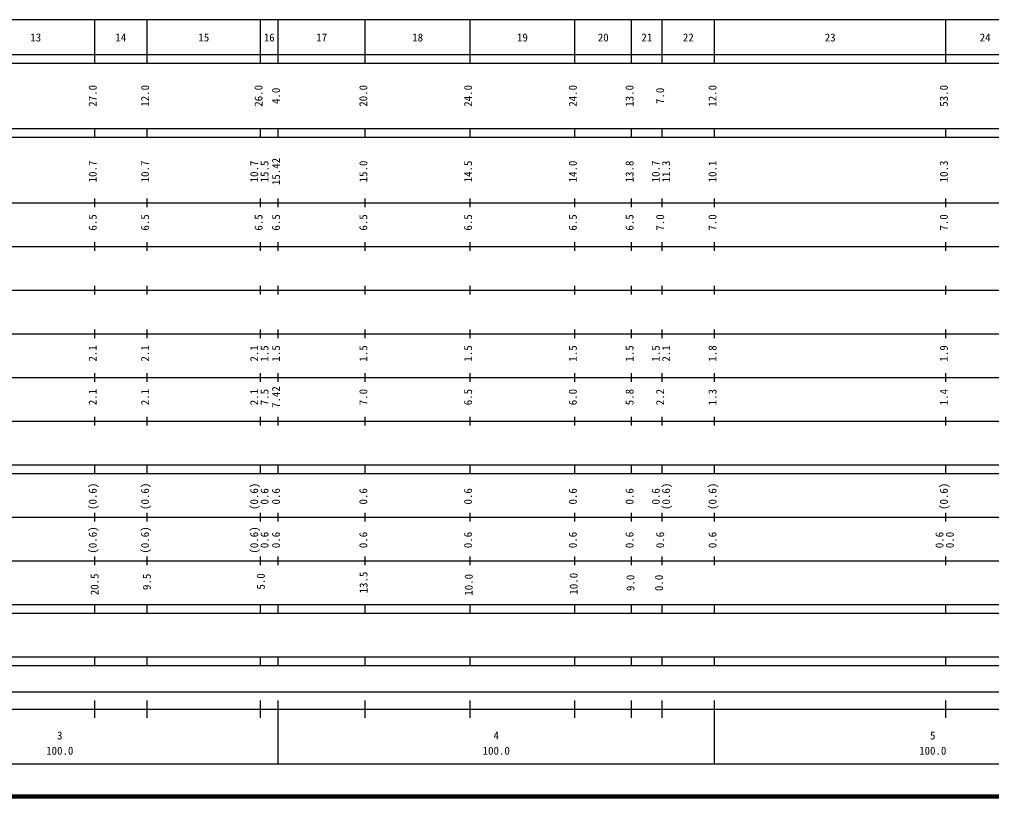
# Model space of a CAD drawing. Units: millimetres on the paper, enlarged 1000 times. Extents: x 40000 to 680000, y 20000 to 380000.
# Drawn here: x 308764 to 531468, y 20000 to 198000 of the extents above; entities that cross this region are included whole.
import ezdxf
from ezdxf.enums import TextEntityAlignment as Align

# ---------------------------------------------------------------- set-up
doc = ezdxf.new("R2010")
doc.units = ezdxf.units.MM
doc.header["$LTSCALE"] = 1000
doc.layers.add('M-TTL', color=2, linetype='Continuous', lineweight=140)
doc.layers.add('M-TTL-BAND', color=7, linetype='Continuous', lineweight=25)
doc.styles.add('ＭＳ ゴシック', font='')
doc.styles.get('ＭＳ ゴシック').set_extended_font_data('MS Gothic')

msp = doc.modelspace()

# ---------------------------------------------------------------- linework, layer by layer
at = {"layer": 'M-TTL'}
msp.add_line((40000, 20000), (680000, 20000), dxfattribs=at)
at = {"layer": 'M-TTL-BAND'}
for p, q in [((68000, 198000), (579000, 198000)), ((326000, 188000), (326000, 198000)), ((338000, 188000), (338000, 198000)), ((364000, 188000), (364000, 198000)), ((368000, 188000), (368000, 198000)), ((388000, 188000), (388000, 198000)), ((412000, 188000), (412000, 198000)), ((436000, 188000), (436000, 198000)), ((449000, 188000), (449000, 198000)), ((456000, 188000), (456000, 198000)), ((468000, 188000), (468000, 198000)), ((521000, 188000), (521000, 198000)), ((40000, 190000), (579000, 190000)), ((40000, 188000), (579000, 188000)), ((40000, 173000), (579000, 173000)), ((326000, 171000), (326000, 173000)), ((338000, 171000), (338000, 173000)), ((364000, 171000), (364000, 173000)), ((368000, 171000), (368000, 173000)), ((388000, 171000), (388000, 173000)), ((412000, 171000), (412000, 173000)), ((436000, 171000), (436000, 173000)), ((449000, 171000), (449000, 173000)), ((456000, 171000), (456000, 173000)), ((468000, 171000), (468000, 173000)), ((521000, 171000), (521000, 173000)), ((40000, 171000), (579000, 171000)), ((40000, 156000), (579000, 156000)), ((326000, 155000), (326000, 157000)), ((338000, 155000), (338000, 157000)), ((364000, 155000), (364000, 157000)), ((368000, 155000), (368000, 157000)), ((388000, 155000), (388000, 157000)), ((412000, 155000), (412000, 157000)), ((436000, 155000), (436000, 157000)), ((449000, 155000), (449000, 157000)), ((456000, 155000), (456000, 157000)), ((468000, 155000), (468000, 157000)), ((521000, 155000), (521000, 157000)), ((326000, 145000), (326000, 147000)), ((338000, 145000), (338000, 147000)), ((364000, 145000), (364000, 147000)), ((368000, 145000), (368000, 147000)), ((388000, 145000), (388000, 147000)), ((412000, 145000), (412000, 147000)), ((436000, 145000), (436000, 147000)), ((449000, 145000), (449000, 147000)), ((456000, 145000), (456000, 147000)), ((468000, 145000), (468000, 147000)), ((521000, 145000), (521000, 147000)), ((46000, 146000), (579000, 146000)), ((52000, 136000), (579000, 136000)), ((326000, 135000), (326000, 137000)), ((338000, 135000), (338000, 137000)), ((364000, 135000), (364000, 137000)), ((368000, 135000), (368000, 137000)), ((388000, 135000), (388000, 137000)), ((412000, 135000), (412000, 137000)), ((436000, 135000), (436000, 137000)), ((449000, 135000), (449000, 137000)), ((456000, 135000), (456000, 137000)), ((468000, 135000), (468000, 137000)), ((521000, 135000), (521000, 137000)), ((326000, 125000), (326000, 127000)), ((338000, 125000), (338000, 127000)), ((364000, 125000), (364000, 127000)), ((368000, 125000), (368000, 127000)), ((388000, 125000), (388000, 127000)), ((412000, 125000), (412000, 127000)), ((436000, 125000), (436000, 127000)), ((449000, 125000), (449000, 127000)), ((456000, 125000), (456000, 127000)), ((468000, 125000), (468000, 127000)), ((521000, 125000), (521000, 127000)), ((46000, 126000), (579000, 126000)), ((52000, 116000), (579000, 116000)), ((326000, 115000), (326000, 117000)), ((338000, 115000), (338000, 117000)), ((364000, 115000), (364000, 117000)), ((368000, 115000), (368000, 117000)), ((388000, 115000), (388000, 117000)), ((412000, 115000), (412000, 117000)), ((436000, 115000), (436000, 117000)), ((449000, 115000), (449000, 117000)), ((456000, 115000), (456000, 117000)), ((468000, 115000), (468000, 117000)), ((521000, 115000), (521000, 117000)), ((326000, 105000), (326000, 107000)), ((338000, 105000), (338000, 107000)), ((364000, 105000), (364000, 107000)), ((368000, 105000), (368000, 107000)), ((388000, 105000), (388000, 107000)), ((412000, 105000), (412000, 107000)), ((436000, 105000), (436000, 107000)), ((449000, 105000), (449000, 107000)), ((456000, 105000), (456000, 107000)), ((468000, 105000), (468000, 107000)), ((521000, 105000), (521000, 107000)), ((46000, 106000), (579000, 106000)), ((40000, 96000), (579000, 96000)), ((326000, 94000), (326000, 96000)), ((338000, 94000), (338000, 96000)), ((364000, 94000), (364000, 96000)), ((368000, 94000), (368000, 96000)), ((388000, 94000), (388000, 96000)), ((412000, 94000), (412000, 96000)), ((436000, 94000), (436000, 96000)), ((449000, 94000), (449000, 96000)), ((456000, 94000), (456000, 96000)), ((468000, 94000), (468000, 96000)), ((521000, 94000), (521000, 96000)), ((40000, 94000), (579000, 94000)), ((326000, 83000), (326000, 85000)), ((338000, 83000), (338000, 85000)), ((364000, 83000), (364000, 85000)), ((368000, 83000), (368000, 85000)), ((388000, 83000), (388000, 85000)), ((412000, 83000), (412000, 85000)), ((436000, 83000), (436000, 85000)), ((449000, 83000), (449000, 85000)), ((456000, 83000), (456000, 85000)), ((468000, 83000), (468000, 85000)), ((521000, 83000), (521000, 85000)), ((49000, 84000), (579000, 84000)), ((40000, 74000), (579000, 74000)), ((326000, 73000), (326000, 75000)), ((338000, 73000), (338000, 75000)), ((364000, 73000), (364000, 75000)), ((368000, 73000), (368000, 75000)), ((388000, 73000), (388000, 75000)), ((412000, 73000), (412000, 75000)), ((436000, 73000), (436000, 75000)), ((449000, 73000), (449000, 75000)), ((456000, 73000), (456000, 75000)), ((468000, 73000), (468000, 75000)), ((521000, 73000), (521000, 75000)), ((40000, 64000), (579000, 64000)), ((326000, 62000), (326000, 64000)), ((338000, 62000), (338000, 64000)), ((364000, 62000), (364000, 64000)), ((368000, 62000), (368000, 64000)), ((388000, 62000), (388000, 64000)), ((412000, 62000), (412000, 64000)), ((436000, 62000), (436000, 64000)), ((449000, 62000), (449000, 64000)), ((456000, 62000), (456000, 64000)), ((468000, 62000), (468000, 64000)), ((521000, 62000), (521000, 64000)), ((40000, 62000), (579000, 62000)), ((40000, 52000), (579000, 52000)), ((326000, 50000), (326000, 52000)), ((338000, 50000), (338000, 52000)), ((364000, 50000), (364000, 52000)), ((368000, 50000), (368000, 52000)), ((388000, 50000), (388000, 52000)), ((412000, 50000), (412000, 52000)), ((436000, 50000), (436000, 52000)), ((449000, 50000), (449000, 52000)), ((456000, 50000), (456000, 52000)), ((468000, 50000), (468000, 52000)), ((521000, 50000), (521000, 52000)), ((40000, 50000), (579000, 50000)), ((71000, 44000), (565000, 44000)), ((326000, 38000), (326000, 42000)), ((338000, 38000), (338000, 42000)), ((364000, 38000), (364000, 42000)), ((368000, 27500), (368000, 42000)), ((388000, 38000), (388000, 42000)), ((412000, 38000), (412000, 42000)), ((436000, 38000), (436000, 42000)), ((449000, 38000), (449000, 42000)), ((456000, 38000), (456000, 42000)), ((468000, 27500), (468000, 42000)), ((521000, 38000), (521000, 42000)), ((40000, 40000), (579000, 40000)), ((68000, 27500), (579000, 27500))]:
    msp.add_line(p, q, dxfattribs=at)

# ---------------------------------------------------------------- texts
at = {"layer": 'M-TTL-BAND', "style": 'ＭＳ ゴシック'}
for s, p in [('13', (312500, 192405)), ('14', (332000, 192405)), ('15', (351000, 192405)), ('16', (366000, 192405)), ('17', (378000, 192405)), ('18', (400000, 192405)), ('19', (424000, 192405)), ('20', (442500, 192405)), ('21', (452500, 192405)), ('22', (462000, 192405)), ('23', (494500, 192405)), ('24', (530000, 192405)), ('3', (318000, 32523)), ('4', (418000, 32523)), ('5', (518000, 32523)), ('100.0', (318000, 29033)), ('100.0', (418000, 29033)), ('100.0', (518000, 29033))]:
    msp.add_text(s, height=1833, dxfattribs=at).set_placement(p, align=Align.BOTTOM_CENTER)
for s, p in [('27.0', (327000, 180500)), ('12.0', (339000, 180500)), ('26.0', (365000, 180500)), ('20.0', (389000, 180500)), ('24.0', (413000, 180500)), ('24.0', (437000, 180500)), ('13.0', (450000, 180500)), ('12.0', (469000, 180500)), ('53.0', (522000, 180500)), ('4.0', (369000, 180500)), ('7.0', (457000, 180500)), ('10.7', (327000, 163174)), ('10.7', (339000, 163174)), ('10.7', (364000, 163174)), ('15.5', (366370, 163174)), ('15.42', (369000, 163174)), ('15.0', (389000, 163174)), ('14.5', (413000, 163174)), ('14.0', (437000, 163174)), ('13.8', (450000, 163174)), ('10.7', (456000, 163174)), ('11.3', (458370, 163174)), ('10.1', (469000, 163174)), ('10.3', (522000, 163174)), ('6.5', (327000, 151500)), ('6.5', (339000, 151500)), ('6.5', (365000, 151500)), ('6.5', (369000, 151500)), ('6.5', (389000, 151500)), ('6.5', (413000, 151500)), ('6.5', (437000, 151500)), ('6.5', (450000, 151500)), ('7.0', (457000, 151500)), ('7.0', (469000, 151500)), ('7.0', (522000, 151500)), ('2.1', (327000, 121500)), ('2.1', (339000, 121500)), ('2.1', (364000, 121500)), ('1.5', (366370, 121500)), ('1.5', (369000, 121500)), ('1.5', (389000, 121500)), ('1.5', (413000, 121500)), ('1.5', (437000, 121500)), ('1.5', (450000, 121500)), ('1.5', (456000, 121500)), ('2.1', (458370, 121500)), ('1.8', (469000, 121500)), ('1.9', (522000, 121500)), ('7.42', (369000, 111500)), ('2.1', (327000, 111500)), ('2.1', (339000, 111500)), ('2.1', (364000, 111500)), ('7.5', (366370, 111500)), ('7.0', (389000, 111500)), ('6.5', (413000, 111500)), ('6.0', (437000, 111500)), ('5.8', (450000, 111500)), ('2.2', (457000, 111500)), ('1.3', (469000, 111500)), ('1.4', (522000, 111500)), ('(0.6)', (327000, 88764)), ('(0.6)', (339000, 88764)), ('(0.6)', (364000, 88764)), ('(0.6)', (458370, 88764)), ('(0.6)', (469000, 88764)), ('(0.6)', (522000, 88764)), ('0.6', (366370, 88764)), ('0.6', (369000, 88764)), ('0.6', (389000, 88764)), ('0.6', (413000, 88764)), ('0.6', (437000, 88764)), ('0.6', (450000, 88764)), ('0.6', (456000, 88764)), ('(0.6)', (327000, 78764)), ('(0.6)', (339000, 78764)), ('(0.6)', (364000, 78764)), ('0.6', (366370, 78764)), ('0.6', (369000, 78764)), ('0.6', (389000, 78764)), ('0.6', (413000, 78764)), ('0.6', (437000, 78764)), ('0.6', (450000, 78764)), ('0.6', (457000, 78764)), ('0.6', (469000, 78764)), ('0.6', (521000, 78764)), ('0.0', (523370, 78764)), ('13.5', (389052, 69025)), ('20.5', (327441, 68599)), ('9.5', (339401, 69175)), ('5.0', (365516, 69282)), ('10.0', (413142, 68492)), ('10.0', (437189, 68748)), ('9.0', (450194, 68941)), ('0.0', (456749, 68937))]:
    msp.add_text(s, height=1833, rotation=90, dxfattribs=at).set_placement(p, align=Align.BOTTOM_CENTER)

doc.saveas('drawing.dxf')
